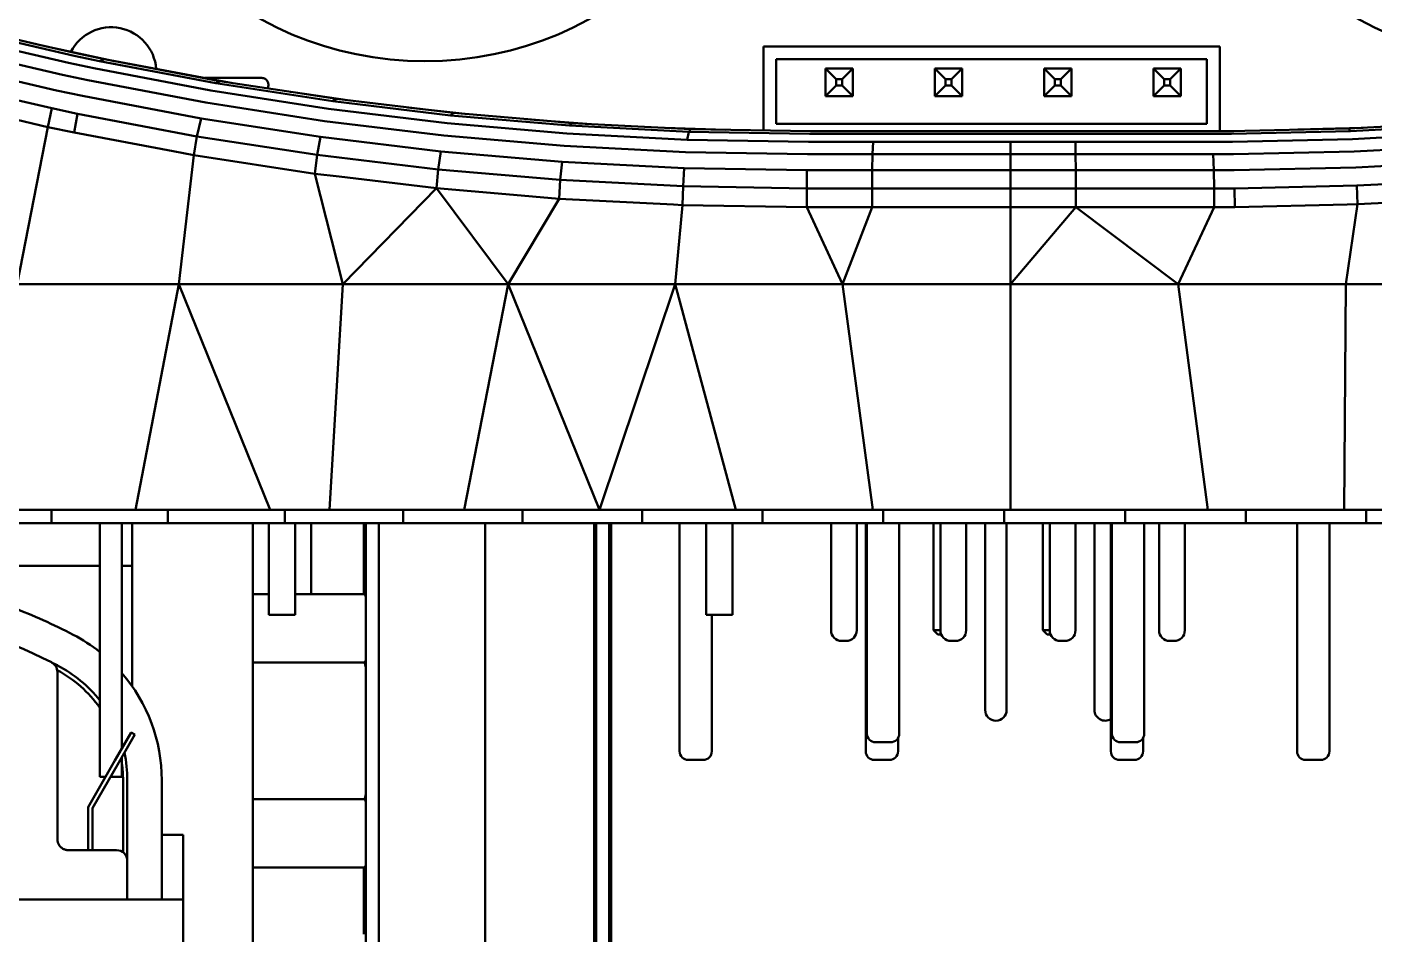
# Model space of a CAD drawing. Header units: millimetres. Extents: x -232 to 1390, y -69 to 653.
# Drawn here: x 145.95 to 177.24, y 479.95 to 501.01 of the extents above; entities that cross this region are included whole.
import ezdxf

# ---------------------------------------------------------------- set-up
doc = ezdxf.new("R2010")
doc.units = ezdxf.units.MM
doc.layers.add('Видимый контур (ГОСТ)', color=7, linetype='Continuous', lineweight=50)

msp = doc.modelspace()

# ---------------------------------------------------------------- linework, layer by layer
at = {"layer": 'Видимый контур (ГОСТ)'}
for p, q in [((146.21, 500.601), (144.507, 500.995)), ((146.917, 500.171), (144.222, 500.799)), ((144.374, 500.96), (147.051, 500.337)), ((146.776, 499.895), (144.063, 500.528)), ((147.169, 500.379), (146.21, 500.601)), ((148.02, 500.207), (146.408, 500.555)), ((147.752, 500.257), (147.169, 500.379)), ((173.659, 500.556), (163.059, 500.556)), ((163.059, 500.556), (163.059, 498.604)), ((173.659, 498.587), (173.659, 500.556)), ((146.643, 499.533), (143.91, 500.169)), ((147.507, 500.046), (146.917, 500.171)), ((147.051, 500.337), (147.638, 500.214)), ((150.224, 499.53), (147.507, 500.046)), ((147.638, 500.214), (147.752, 500.257)), ((147.638, 500.214), (150.337, 499.702)), ((150.437, 499.751), (147.752, 500.257)), ((150.026, 499.834), (147.752, 500.257)), ((163.359, 500.256), (163.359, 498.756)), ((173.359, 500.256), (163.359, 500.256)), ((164.499, 500.045), (165.139, 500.045)), ((164.499, 499.4), (164.499, 500.045)), ((164.499, 500.045), (164.749, 499.795)), ((164.889, 499.795), (165.139, 500.045)), ((165.139, 500.045), (165.139, 499.4)), ((167.039, 500.045), (167.679, 500.045)), ((167.039, 499.4), (167.039, 500.045)), ((167.039, 500.045), (167.289, 499.795)), ((167.429, 499.795), (167.679, 500.045)), ((167.679, 500.045), (167.679, 499.4)), ((169.579, 500.045), (170.219, 500.045)), ((169.579, 499.4), (169.579, 500.045)), ((169.579, 500.045), (169.829, 499.795)), ((169.969, 499.795), (170.219, 500.045)), ((170.219, 500.045), (170.219, 499.4)), ((172.119, 500.045), (172.759, 500.045)), ((172.119, 499.4), (172.119, 500.045)), ((172.119, 500.045), (172.369, 499.795)), ((172.509, 499.795), (172.759, 500.045)), ((172.759, 500.045), (172.759, 499.4)), ((173.359, 498.756), (173.359, 500.256)), ((146.528, 499.117), (143.779, 499.755)), ((147.371, 499.769), (146.776, 499.895)), ((150.107, 499.249), (147.371, 499.769)), ((150.738, 499.705), (150.026, 499.834)), ((150.132, 499.825), (151.361, 499.825)), ((150.337, 499.702), (150.437, 499.751)), ((152.136, 499.49), (150.437, 499.751)), ((164.889, 499.795), (164.749, 499.795)), ((164.749, 499.795), (164.749, 499.65)), ((164.889, 499.65), (164.889, 499.795)), ((167.429, 499.795), (167.289, 499.795)), ((167.289, 499.795), (167.289, 499.65)), ((167.429, 499.65), (167.429, 499.795)), ((169.969, 499.795), (169.829, 499.795)), ((169.829, 499.795), (169.829, 499.65)), ((169.969, 499.65), (169.969, 499.795)), ((172.509, 499.795), (172.369, 499.795)), ((172.369, 499.795), (172.369, 499.65)), ((172.509, 499.65), (172.509, 499.795)), ((147.242, 499.407), (146.643, 499.533)), ((149.997, 498.884), (147.242, 499.407)), ((152.96, 499.105), (150.224, 499.53)), ((150.337, 499.702), (153.056, 499.282)), ((152.136, 499.49), (152.067, 499.5)), ((153.141, 499.335), (152.136, 499.49)), ((153.456, 499.297), (152.136, 499.49)), ((164.499, 499.4), (164.749, 499.65)), ((164.749, 499.65), (164.889, 499.65)), ((164.889, 499.65), (165.139, 499.4)), ((167.039, 499.4), (167.289, 499.65)), ((167.289, 499.65), (167.429, 499.65)), ((167.429, 499.65), (167.679, 499.4)), ((169.579, 499.4), (169.829, 499.65)), ((169.829, 499.65), (169.969, 499.65)), ((169.969, 499.65), (170.219, 499.4)), ((172.119, 499.4), (172.369, 499.65)), ((172.369, 499.65), (172.509, 499.65)), ((172.509, 499.65), (172.759, 499.4)), ((146.442, 498.683), (146.528, 499.117)), ((147.131, 498.99), (146.528, 499.117)), ((152.863, 498.821), (150.107, 499.249)), ((155.717, 498.773), (152.96, 499.105)), ((153.056, 499.282), (153.141, 499.335)), ((153.056, 499.282), (155.794, 498.952)), ((155.865, 499.009), (153.141, 499.335)), ((156.198, 498.981), (154.79, 499.138)), ((165.139, 499.4), (164.499, 499.4)), ((167.679, 499.4), (167.039, 499.4)), ((170.219, 499.4), (169.579, 499.4)), ((172.759, 499.4), (172.119, 499.4)), ((146.442, 498.683), (145.531, 498.893)), ((147.131, 498.99), (147.047, 498.556)), ((149.903, 498.466), (147.131, 498.99)), ((149.903, 498.466), (149.997, 498.884)), ((152.772, 498.454), (149.997, 498.884)), ((155.639, 498.487), (152.863, 498.821)), ((155.794, 498.952), (155.865, 499.009)), ((155.794, 498.952), (158.553, 498.715)), ((158.128, 498.816), (155.865, 499.009)), ((158.128, 498.821), (157.539, 498.866)), ((158.961, 498.757), (158.128, 498.821)), ((158.609, 498.775), (158.128, 498.816)), ((146.442, 498.683), (145.725, 495.032)), ((147.047, 498.556), (146.442, 498.683)), ((149.351, 498.122), (147.047, 498.556)), ((158.435, 498.245), (155.639, 498.487)), ((158.493, 498.533), (155.717, 498.773)), ((161.289, 498.388), (158.493, 498.533)), ((158.553, 498.715), (158.609, 498.775)), ((158.553, 498.715), (161.331, 498.571)), ((161.372, 498.633), (158.609, 498.775)), ((161.242, 498.649), (160.779, 498.664)), ((162.189, 498.619), (161.242, 498.649)), ((161.289, 498.388), (161.331, 498.571)), ((161.331, 498.571), (161.372, 498.633)), ((161.331, 498.571), (164.128, 498.523)), ((164.153, 498.586), (161.372, 498.633)), ((163.359, 498.756), (173.359, 498.756)), ((164.128, 498.523), (165.626, 498.523)), ((164.153, 498.586), (165.644, 498.586)), ((165.626, 498.523), (168.797, 498.523)), ((165.644, 498.586), (168.797, 498.586)), ((168.797, 498.586), (170.291, 498.586)), ((170.299, 498.523), (168.797, 498.523)), ((170.291, 498.586), (173.44, 498.586)), ((173.466, 498.523), (170.299, 498.523)), ((173.988, 498.589), (173.44, 498.586)), ((173.903, 498.587), (173.44, 498.586)), ((173.931, 498.524), (173.466, 498.523)), ((176.653, 498.649), (173.903, 498.587)), ((176.696, 498.588), (173.931, 498.524)), ((176.352, 498.648), (175.474, 498.623)), ((176.992, 498.667), (176.352, 498.648)), ((178.61, 498.75), (176.653, 498.649)), ((176.696, 498.588), (176.653, 498.649)), ((178.664, 498.69), (176.696, 498.588)), ((178.721, 498.508), (176.741, 498.404)), ((149.833, 498.031), (149.903, 498.466)), ((152.695, 498.035), (149.903, 498.466)), ((152.695, 498.035), (152.772, 498.454)), ((155.567, 498.117), (152.772, 498.454)), ((161.25, 498.099), (158.435, 498.245)), ((161.289, 498.388), (164.104, 498.339)), ((164.104, 498.339), (165.61, 498.339)), ((165.597, 498.049), (165.61, 498.339)), ((168.797, 498.339), (165.61, 498.339)), ((170.307, 498.339), (168.797, 498.339)), ((168.797, 498.049), (168.797, 498.339)), ((173.489, 498.339), (170.307, 498.339)), ((170.313, 498.049), (170.307, 498.339)), ((173.957, 498.34), (173.489, 498.339)), ((176.741, 498.404), (173.957, 498.34)), ((178.777, 498.22), (176.783, 498.115)), ((149.833, 498.031), (149.351, 498.122)), ((149.833, 498.031), (149.485, 495.032)), ((152.639, 497.599), (149.833, 498.031)), ((152.695, 498.035), (152.639, 497.599)), ((155.508, 497.697), (152.695, 498.035)), ((155.508, 497.697), (155.567, 498.117)), ((158.382, 497.875), (155.567, 498.117)), ((158.34, 497.455), (158.382, 497.875)), ((161.217, 497.728), (158.382, 497.875)), ((161.25, 498.099), (164.085, 498.049)), ((164.085, 498.049), (165.597, 498.049)), ((165.588, 497.678), (165.597, 498.049)), ((168.797, 498.049), (165.597, 498.049)), ((170.313, 498.049), (168.797, 498.049)), ((168.797, 497.678), (168.797, 498.049)), ((173.509, 498.049), (170.313, 498.049)), ((170.317, 497.678), (170.313, 498.049)), ((173.98, 498.051), (173.509, 498.049)), ((173.509, 498.049), (173.522, 497.678)), ((176.783, 498.115), (173.98, 498.051)), ((178.827, 497.85), (176.819, 497.745)), ((153.291, 495.032), (152.639, 497.599)), ((153.203, 497.532), (152.639, 497.599)), ((155.466, 497.262), (153.203, 497.532)), ((155.508, 497.697), (155.466, 497.262)), ((158.34, 497.455), (155.508, 497.697)), ((161.193, 497.308), (161.217, 497.728)), ((161.217, 497.728), (164.072, 497.678)), ((164.065, 497.258), (164.072, 497.678)), ((164.072, 497.678), (165.588, 497.678)), ((165.584, 497.258), (165.588, 497.678)), ((168.797, 497.678), (165.588, 497.678)), ((170.317, 497.678), (168.797, 497.678)), ((168.797, 497.258), (168.797, 497.678)), ((173.522, 497.678), (170.317, 497.678)), ((170.319, 497.258), (170.317, 497.678)), ((173.997, 497.68), (173.522, 497.678)), ((173.522, 497.678), (173.529, 497.258)), ((176.819, 497.745), (173.997, 497.68)), ((155.466, 497.262), (153.291, 495.032)), ((157.079, 497.124), (155.466, 497.262)), ((155.466, 497.262), (157.135, 495.032)), ((158.34, 497.455), (158.312, 497.019)), ((161.193, 497.308), (158.34, 497.455)), ((161.179, 496.872), (161.193, 497.308)), ((161.193, 497.308), (164.065, 497.258)), ((164.066, 496.823), (164.065, 497.258)), ((164.065, 497.258), (165.584, 497.258)), ((165.584, 497.258), (165.584, 496.823)), ((168.797, 497.258), (165.584, 497.258)), ((170.319, 497.258), (168.797, 497.258)), ((168.797, 497.258), (168.797, 496.823)), ((170.319, 497.258), (170.319, 496.823)), ((173.529, 497.258), (170.319, 497.258)), ((173.529, 497.258), (173.528, 496.823)), ((174.006, 497.259), (173.529, 497.258)), ((176.846, 497.324), (174.006, 497.259)), ((174.006, 497.259), (174.008, 496.824)), ((178.866, 497.429), (176.846, 497.324)), ((176.862, 496.889), (176.846, 497.324)), ((158.312, 497.019), (157.079, 497.124)), ((158.312, 497.019), (157.135, 495.032)), ((160.973, 496.883), (158.312, 497.019)), ((178.892, 496.993), (176.862, 496.889)), ((161.179, 496.872), (160.973, 496.883)), ((161.179, 496.872), (161.007, 495.032)), ((164.066, 496.823), (161.179, 496.872)), ((164.897, 495.032), (164.066, 496.823)), ((164.881, 496.823), (164.066, 496.823)), ((165.584, 496.823), (164.881, 496.823)), ((165.584, 496.823), (164.897, 495.032)), ((168.797, 496.823), (165.584, 496.823)), ((170.319, 496.823), (168.797, 495.032)), ((168.797, 495.032), (168.797, 496.823)), ((170.319, 496.823), (168.797, 496.823)), ((172.713, 496.823), (170.319, 496.823)), ((170.319, 496.823), (172.697, 495.032)), ((173.528, 496.823), (172.697, 495.032)), ((173.528, 496.823), (172.713, 496.823)), ((174.008, 496.824), (173.528, 496.823)), ((176.621, 496.883), (174.008, 496.824)), ((176.862, 496.889), (176.587, 495.032)), ((176.862, 496.889), (176.621, 496.883)), ((149.485, 495.032), (145.725, 495.032)), ((148.475, 489.798), (149.485, 495.032)), ((153.291, 495.032), (149.485, 495.032)), ((149.485, 495.032), (151.602, 489.798)), ((152.98, 489.798), (153.291, 495.032)), ((157.135, 495.032), (153.291, 495.032)), ((156.107, 489.798), (157.135, 495.032)), ((159.253, 489.798), (157.135, 495.032)), ((161.007, 495.032), (157.135, 495.032)), ((159.253, 489.798), (161.007, 495.032)), ((164.897, 495.032), (161.007, 495.032)), ((161.007, 495.032), (162.418, 489.798)), ((168.797, 495.032), (164.897, 495.032)), ((164.897, 495.032), (165.6, 489.798)), ((172.697, 495.032), (168.797, 495.032)), ((168.797, 495.032), (168.797, 489.798)), ((176.587, 495.032), (172.697, 495.032)), ((172.697, 495.032), (173.381, 489.798)), ((176.587, 495.032), (176.551, 489.798)), ((180.459, 495.032), (176.587, 495.032)), ((145.399, 489.798), (146.072, 489.798)), ((146.072, 489.798), (148.475, 489.798)), ((146.524, 489.489), (146.524, 489.798)), ((148.475, 489.798), (149.777, 489.798)), ((149.222, 489.489), (149.222, 489.798)), ((149.777, 489.798), (151.602, 489.798)), ((151.602, 489.798), (152.98, 489.798)), ((151.947, 489.489), (151.947, 489.798)), ((152.98, 489.798), (153.524, 489.798)), ((153.524, 489.798), (156.107, 489.798)), ((154.695, 489.489), (154.695, 489.798)), ((156.107, 489.798), (157.311, 489.798)), ((157.311, 489.798), (159.253, 489.798)), ((157.463, 489.489), (157.463, 489.798)), ((159.253, 489.798), (161.124, 489.798)), ((160.247, 489.489), (160.247, 489.798)), ((161.124, 489.798), (162.418, 489.798)), ((162.418, 489.798), (164.956, 489.798)), ((163.042, 489.489), (163.042, 489.798)), ((164.956, 489.798), (165.6, 489.798)), ((165.6, 489.798), (168.797, 489.798)), ((165.845, 489.489), (165.845, 489.798)), ((168.653, 489.489), (168.653, 489.798)), ((168.797, 489.798), (170.203, 489.798)), ((170.203, 489.798), (172.638, 489.798)), ((171.46, 489.489), (171.46, 489.798)), ((172.638, 489.798), (173.381, 489.798)), ((173.381, 489.798), (176.471, 489.798)), ((174.263, 489.489), (174.263, 489.798)), ((176.471, 489.798), (176.551, 489.798)), ((176.551, 489.798), (179.711, 489.798)), ((177.058, 489.489), (177.058, 489.798)), ((143.857, 489.489), (146.524, 489.489)), ((146.524, 489.489), (149.222, 489.489)), ((147.649, 483.6), (147.649, 489.489)), ((148.159, 484.255), (148.159, 489.489)), ((148.401, 485.695), (148.401, 489.489)), ((149.222, 489.489), (151.947, 489.489)), ((151.201, 489.489), (151.201, 463.931)), ((151.572, 489.489), (151.572, 487.36)), ((151.947, 489.489), (154.695, 489.489)), ((152.181, 489.489), (152.181, 487.36)), ((152.554, 489.489), (152.554, 487.839)), ((153.777, 487.839), (153.777, 489.489)), ((153.826, 471.61), (153.826, 489.489)), ((154.126, 471.61), (154.126, 489.489)), ((154.695, 489.489), (157.463, 489.489)), ((156.599, 471.61), (156.599, 489.489)), ((157.463, 489.489), (160.247, 489.489)), ((159.125, 471.61), (159.125, 489.489)), ((159.178, 471.61), (159.178, 489.489)), ((159.479, 471.61), (159.479, 489.489)), ((159.527, 471.61), (159.527, 489.489)), ((160.247, 489.489), (163.042, 489.489)), ((161.112, 484.189), (161.112, 489.489)), ((161.732, 489.489), (161.732, 487.36)), ((162.341, 489.489), (162.341, 487.36)), ((163.042, 489.489), (165.845, 489.489)), ((164.63, 487), (164.63, 489.489)), ((165.23, 489.489), (165.23, 487)), ((165.438, 484.189), (165.438, 489.489)), ((165.464, 484.6), (165.464, 489.489)), ((165.845, 489.489), (168.653, 489.489)), ((166.214, 484.6), (166.214, 489.489)), ((167.013, 487), (167.013, 489.489)), ((167.17, 487), (167.17, 489.489)), ((167.77, 489.489), (167.77, 487)), ((168.21, 485.15), (168.21, 489.489)), ((168.653, 489.489), (171.46, 489.489)), ((168.71, 485.15), (168.71, 489.489)), ((169.553, 487), (169.553, 489.489)), ((169.71, 487), (169.71, 489.489)), ((170.31, 489.489), (170.31, 487)), ((170.75, 485.15), (170.75, 489.489)), ((171.13, 484.189), (171.13, 489.489)), ((171.156, 484.6), (171.156, 489.489)), ((171.46, 489.489), (174.263, 489.489)), ((171.906, 484.6), (171.906, 489.489)), ((172.25, 487), (172.25, 489.489)), ((172.85, 489.489), (172.85, 487)), ((174.263, 489.489), (177.058, 489.489)), ((175.456, 484.189), (175.456, 489.489)), ((176.206, 484.189), (176.206, 489.489)), ((177.058, 489.489), (179.842, 489.489)), ((147.649, 488.496), (145.619, 488.496)), ((148.401, 488.496), (148.159, 488.496)), ((151.201, 487.839), (151.572, 487.839)), ((152.181, 487.839), (153.798, 487.839)), ((153.826, 487.779), (153.798, 487.839)), ((151.572, 487.36), (152.181, 487.36)), ((162.341, 487.36), (161.732, 487.36)), ((161.862, 484.189), (161.862, 487.36)), ((167.013, 487), (167.17, 487)), ((167.013, 487), (167.113, 486.9)), ((167.19, 486.9), (167.113, 486.9)), ((169.553, 487), (169.71, 487)), ((169.553, 487), (169.653, 486.9)), ((169.73, 486.9), (169.653, 486.9)), ((164.88, 486.75), (164.98, 486.75)), ((167.42, 486.75), (167.52, 486.75)), ((169.96, 486.75), (170.06, 486.75)), ((172.5, 486.75), (172.6, 486.75)), ((153.798, 486.251), (151.201, 486.251)), ((146.661, 483.518), (146.661, 485.7)), ((148.373, 484.626), (147.998, 483.977)), ((148.085, 483.927), (148.46, 484.576)), ((148.46, 484.576), (148.373, 484.626)), ((166.014, 484.4), (165.664, 484.4)), ((166.188, 484.189), (166.188, 484.503)), ((171.706, 484.4), (171.356, 484.4)), ((171.88, 484.189), (171.88, 484.502)), ((147.373, 482.894), (147.998, 483.977)), ((147.473, 482.867), (148.085, 483.927)), ((148.159, 483.6), (148.159, 484.055)), ((161.662, 483.989), (161.312, 483.989)), ((165.988, 483.989), (165.638, 483.989)), ((171.68, 483.989), (171.33, 483.989)), ((176.006, 483.989), (175.656, 483.989)), ((146.661, 483.518), (146.661, 482.144)), ((147.777, 483.6), (147.649, 483.6)), ((147.894, 483.6), (148.159, 483.6)), ((148.185, 481.844), (148.185, 483.518)), ((148.285, 483.518), (148.285, 481.644)), ((149.085, 483.518), (149.085, 482.246)), ((147.373, 481.894), (147.373, 482.894)), ((147.473, 481.894), (147.473, 482.867)), ((153.798, 483.076), (151.201, 483.076)), ((149.585, 482.246), (149.085, 482.246)), ((149.085, 480.746), (149.085, 482.246)), ((149.585, 482.246), (149.585, 480.746)), ((148.035, 481.894), (146.911, 481.894)), ((148.285, 481.644), (148.285, 480.746)), ((153.798, 481.488), (151.201, 481.488)), ((153.777, 479.946), (153.777, 481.488)), ((153.826, 481.548), (153.798, 481.488)), ((146.085, 480.746), (142.846, 480.746)), ((146.085, 480.746), (149.585, 480.746)), ((149.585, 480.746), (149.585, 473.746))]:
    msp.add_line(p, q, dxfattribs=at)
for centre in [(155.199, 508.15), (180.699, 508.15)]:
    msp.add_circle(centre, 7.94, dxfattribs=at)
for centre, radius, start, end in [((147.909, 499.95), 1.05, 4.5115, 152.6548), ((140.435, 474.122), 14.375, 62.6999, 68.8635), ((140.435, 474.122), 13.575, 63.3529, 79.3873), ((145.285, 483.518), 3.8, 51.543, 62.6999), ((164.88, 487), 0.25, 180, 270), ((164.98, 487), 0.25, 270, 0), ((167.42, 487), 0.25, 180, 270), ((167.52, 487), 0.25, 270, 0), ((169.96, 487), 0.25, 180, 270), ((170.06, 487), 0.25, 270, 0), ((172.5, 487), 0.25, 180, 270), ((172.6, 487), 0.25, 270, 0), ((140.435, 474.122), 13.575, 62.6999, 63.3529), ((146.411, 486.031), 0.25, 0, 63.3529), ((145.285, 483.518), 2.9, 35.4187, 61.7557), ((145.285, 483.518), 3, 38.022, 62.6999), ((145.285, 483.518), 3.8, 0, 40.8751), ((168.46, 485.15), 0.25, 180, 0), ((171, 485.15), 0.25, 180, 301.4423), ((165.664, 484.6), 0.2, 180, 270), ((166.014, 484.6), 0.2, 270, 0), ((171.356, 484.6), 0.2, 180, 270), ((171.706, 484.6), 0.2, 270, 0), ((145.285, 483.518), 3, 15.0285, 16.7096), ((145.285, 483.518), 3, 0, 12.2611), ((161.312, 484.189), 0.2, 180, 270), ((161.662, 484.189), 0.2, 270, 0), ((165.638, 484.189), 0.2, 180, 270), ((165.988, 484.189), 0.2, 270, 0), ((171.33, 484.189), 0.2, 180, 270), ((171.68, 484.189), 0.2, 270, 0), ((175.656, 484.189), 0.2, 180, 270), ((176.006, 484.189), 0.2, 270, 0), ((145.285, 483.518), 2.9, 0, 7.7774), ((148.035, 481.644), 0.25, 0, 90)]:
    msp.add_arc(centre, radius, start, end, dxfattribs=at)
msp.add_open_spline([(150.087, 499.822), (150.102, 499.824), (150.117, 499.825), (150.132, 499.825)], degree=3, dxfattribs=at)
for points, knots in [([(151.361, 499.825), (151.377, 499.825), (151.407, 499.824), (151.449, 499.815), (151.484, 499.802), (151.513, 499.781), (151.535, 499.757), (151.55, 499.728), (151.56, 499.696), (151.561, 499.674), (151.562, 499.662)], [0, 0, 0, 0, 0.162997, 0.306092, 0.432913, 0.548743, 0.660182, 0.769403, 0.880809, 1, 1, 1, 1]), ([(151.562, 499.662), (151.561, 499.65), (151.56, 499.628), (151.552, 499.601), (151.544, 499.586), (151.542, 499.581)], [0, 0, 0, 0, 0.1197448, 0.2303857, 0.2885978, 0.2885978, 0.2885978, 0.2885978]), ([(146.661, 486.031), (146.661, 486.031), (146.661, 486.028), (146.661, 486.015), (146.661, 486.006), (146.661, 485.98), (146.661, 485.964), (146.661, 485.931), (146.661, 485.916), (146.661, 485.877), (146.661, 485.853), (146.661, 485.821), (146.661, 485.816), (146.661, 485.782), (146.661, 485.752), (146.661, 485.713), (146.661, 485.706), (146.661, 485.7)], [0, 0, 0, 0, 0.000211038, 0.000211038, 0.000430819, 0.000430819, 0.000650599, 0.000650599, 0.000813249, 0.000813249, 0.001015504, 0.001015504, 0.001057224, 0.001057224, 0.001261308, 0.001261308, 0.001301198, 0.001301198, 0.001301198, 0.001301198]), ([(146.911, 481.894), (146.9, 481.894), (146.889, 481.895), (146.868, 481.898), (146.857, 481.9), (146.836, 481.906), (146.825, 481.909), (146.805, 481.918), (146.795, 481.923), (146.777, 481.933), (146.768, 481.939), (146.751, 481.952), (146.742, 481.96), (146.725, 481.977), (146.717, 481.986), (146.704, 482.005), (146.697, 482.015), (146.686, 482.035), (146.682, 482.045), (146.674, 482.066), (146.67, 482.077), (146.665, 482.099), (146.663, 482.11), (146.662, 482.129), (146.661, 482.137), (146.661, 482.144)], [0, 0, 0, 0, 0.0000574119, 0.0000574119, 0.0001110387, 0.0001110387, 0.0001624722, 0.0001624722, 0.000210561, 0.000210561, 0.0002524903, 0.0002524903, 0.0002974177, 0.0002974177, 0.0003397231, 0.0003397231, 0.0003787355, 0.0003787355, 0.0004138622, 0.0004138622, 0.0004486721, 0.0004486721, 0.0004832359, 0.0004832359, 0.0005049806, 0.0005049806, 0.0005049806, 0.0005049806])]:
    msp.add_open_spline(points, degree=3, knots=knots, dxfattribs=at)
for points, weights in [([(153.798, 487.839), (153.812, 487.808), (153.826, 487.777)], [2.49650608865, 2.50962262613, 2.52184823287]), ([(153.826, 486.312), (153.812, 486.282), (153.798, 486.251)], [2.52184823287, 2.50962262681, 2.4965060901]), ([(153.798, 486.251), (153.812, 486.189), (153.826, 486.128)], [2.49650608881, 2.5096226262, 2.52184823287]), ([(153.826, 483.198), (153.812, 483.138), (153.798, 483.076)], [2.52184823287, 2.5096226272, 2.49650609093]), ([(153.798, 483.076), (153.812, 483.045), (153.826, 483.014)], [2.49650608826, 2.50962262595, 2.52184823286]), ([(153.826, 481.549), (153.812, 481.519), (153.798, 481.488)], [2.52184823282, 2.50962262684, 2.49650609023])]:
    msp.add_rational_spline(points, weights, degree=2, dxfattribs=at)

doc.saveas('drawing.dxf')
